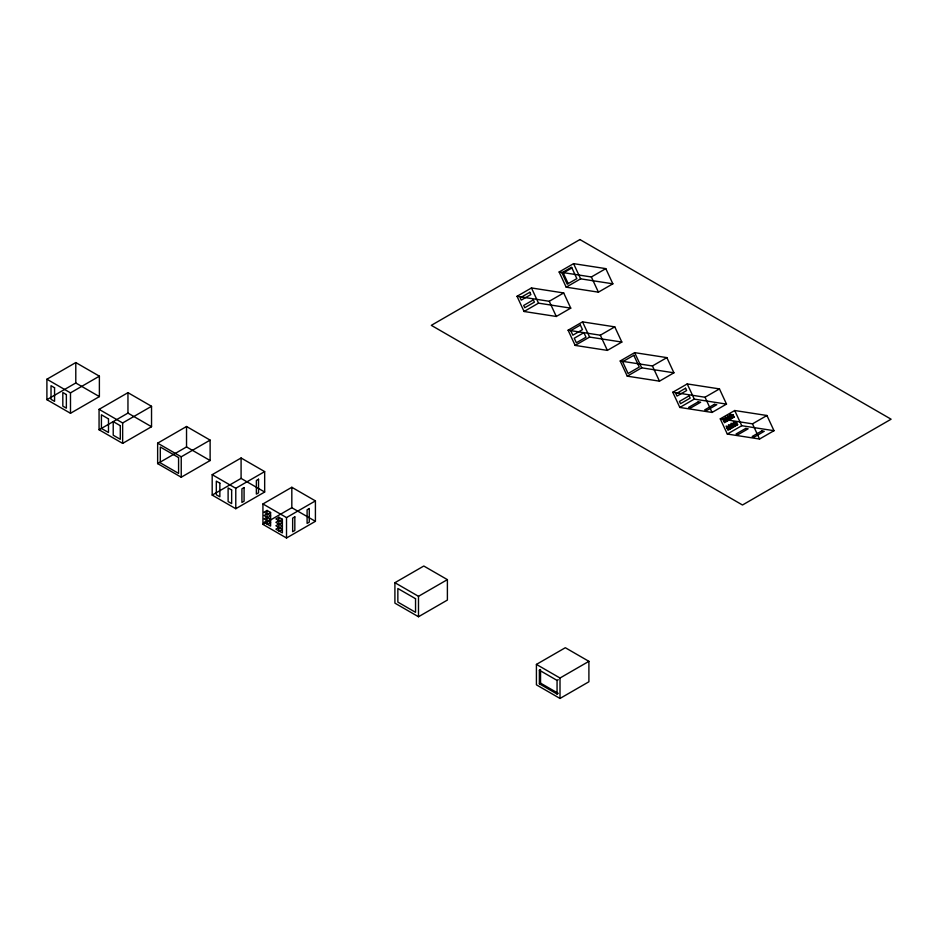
<?xml version="1.0" encoding="UTF-8"?>
<svg xmlns="http://www.w3.org/2000/svg" width="938" height="938" viewBox="0 0 938 938"><rect width="100%" height="100%" fill="white"/><g stroke="black" fill="none" stroke-linecap="round" stroke-linejoin="round"><path stroke-width="1.41" d="M46.9 379.233L75.79 362.56L99.381 376.173L99.381 396.598L70.491 413.283L46.9 399.67L46.9 379.233L70.491 392.858L99.381 376.173M46.9 399.67L75.79 382.985L99.381 396.598M99.065 409.355L127.955 392.67L151.534 406.295L151.534 426.72L122.644 443.393L99.065 429.78L99.065 409.355L122.644 422.968L151.534 406.295M99.065 429.78L127.955 413.095L151.534 426.72M157.643 443.17L186.533 426.497L210.124 440.11L210.124 460.535L181.233 477.219L157.643 463.607L157.643 443.17L181.233 456.794L210.124 440.11M157.643 463.607L186.533 446.922L210.124 460.535M517.026 296.302L531.471 287.954L563.691 292.949L570.738 308.133L556.304 316.469L524.072 311.486L517.026 296.302L549.246 301.286L563.691 292.949M559.13 271.985L573.575 263.648L605.807 268.631L612.854 283.815L598.409 292.164L566.189 287.169L559.13 271.985L591.362 276.968L605.807 268.631M212.187 474.675L241.089 457.99L264.668 471.603L264.668 492.028L235.778 508.713L212.187 495.1L212.187 474.675L235.778 488.288L264.668 471.603M561.944 272.77L571.57 267.213L576.858 278.609L567.232 284.167L561.944 272.77L563.257 272.981L571.922 267.975M524.072 311.486L538.518 303.15L570.738 308.133M566.189 287.169L580.622 278.832L612.854 283.815M212.187 495.1L241.089 478.415L264.668 492.028M262.933 503.964L291.824 487.279L315.414 500.904L315.414 521.329L286.512 538.002L262.933 524.389L262.933 503.964L286.512 517.577L315.414 500.904M568.1 330.211L582.545 321.875L614.765 326.858L621.824 342.053L607.378 350.39L575.146 345.407L568.1 330.211L600.332 335.206L614.765 326.858M267.06 520.649L264.106 522.349L270.601 526.089L270.601 512.476L267.06 510.436L264.106 512.136L270.601 515.877L267.647 517.577M267.06 513.836L264.106 515.537L270.601 519.289L267.647 520.989M267.647 514.176L270.601 512.476M267.06 517.237L264.106 518.937L270.601 522.689L267.647 524.389M262.933 524.389L291.824 507.704L315.414 521.329M575.146 345.407L589.592 337.07L621.824 342.053M278.856 527.449L275.901 529.161L282.385 532.901L282.385 519.289L278.856 517.237L275.901 518.937L282.385 522.689L279.442 524.389M278.856 520.649L275.901 522.349L282.385 526.089L279.442 527.789M279.442 520.989L282.385 519.289M278.856 524.049L275.901 525.749L282.385 529.501L279.442 531.201M620.206 360.978L634.639 352.641L666.871 357.624L673.918 372.808L659.473 381.156L627.252 376.161L620.206 360.978L652.426 365.961L666.871 357.624M627.252 376.161L641.698 367.825L673.918 372.808M672.78 392.26L687.226 383.923L719.458 388.907L726.504 404.102L712.059 412.439L679.839 407.455L672.78 392.26L705.013 397.243L719.458 388.907M679.839 407.455L694.272 399.107L726.504 404.102M394.91 582.697L423.8 566.024L447.391 579.637L447.391 600.062L418.489 616.747L394.91 603.134L394.91 582.697L418.489 596.322L447.391 579.637M720.267 418.852L734.712 410.516L766.932 415.499L773.991 430.694L759.546 439.031L727.313 434.048L720.267 418.852L752.499 423.847L766.932 415.499M723.421 420.4L733.059 414.842L734.114 417.117L724.488 422.686L722.541 418.5L725.836 419.016M726.95 427.998L736.576 422.44L737.631 424.715L728.005 430.272L726.071 426.098L729.354 426.602M727.313 434.048L741.759 425.711L773.991 430.694M536.419 664.409L565.321 647.724L588.9 661.337L588.9 681.774L560.009 698.447L536.419 684.834L536.419 664.409L560.009 678.022L588.9 661.337M539.373 683.814L540.546 683.134L558.239 693.346L557.066 694.026L539.373 683.814L539.373 670.189L540.546 669.509M539.373 670.189L557.066 680.402L558.239 679.722M733.059 414.842L729.764 414.338L731.71 418.512L728.416 418.008M730.643 416.238L727.36 415.722L729.295 419.907L726.012 419.392M730.819 416.613L734.114 417.117M728.24 417.621L724.957 417.117L726.891 421.291L723.608 420.787M736.576 422.44L733.293 421.924L735.228 426.11L731.945 425.594M734.173 423.824L730.89 423.319L732.824 427.494L729.53 426.989M734.348 424.211L737.631 424.715M731.769 425.219L728.474 424.715L730.421 428.889L727.126 428.373M752.499 423.847L759.546 439.031M734.712 410.516L741.759 425.711M705.013 397.243L712.059 412.439M687.226 383.923L694.272 399.107M652.426 365.961L659.473 381.156M634.639 352.641L641.698 367.825M591.362 276.968L598.409 292.164M573.575 263.648L580.622 278.832M600.332 335.206L607.378 350.39M563.257 272.981L568.194 283.604M582.545 321.875L589.592 337.07M549.246 301.286L556.304 316.469M531.471 287.954L538.518 303.15M560.009 678.022L560.009 698.447M557.066 680.402L557.066 694.026M540.546 670.869L540.546 683.134M418.489 596.322L418.489 616.747M291.824 487.279L291.824 507.704M286.512 517.577L286.512 538.002M278.856 517.237L278.856 530.861M267.06 510.436L267.06 524.049M241.089 457.99L241.089 478.415M235.778 488.288L235.778 508.713M186.533 426.497L186.533 446.922M181.233 456.794L181.233 477.219M127.955 392.67L127.955 413.095M122.644 422.968L122.644 443.393M75.79 362.56L75.79 382.985M70.491 392.858L70.491 413.283M579.919 239.553L431.316 325.345L742.486 505.007L891.1 419.204L579.919 239.553M529.818 292.281L520.18 297.838L521.247 300.125L530.873 294.567L529.818 292.281M533.335 299.879L523.709 305.436L524.764 307.711L534.39 302.153L533.335 299.879M244.079 487.572L241.922 488.827L241.922 502.44L244.079 501.197L244.079 487.572M258.536 479.236L256.367 480.491L256.367 494.103L258.536 492.849L258.536 479.236M580.364 325.064L570.738 330.622L572.848 335.183L582.475 329.625L580.364 325.064M583.882 332.662L574.255 338.219L576.366 342.769L586.004 337.211L583.882 332.662M294.825 516.873L292.656 518.116L292.656 531.74L294.825 530.486L294.825 516.873M309.27 508.525L307.101 509.78L307.101 523.392L309.27 522.149L309.27 508.525M633.807 355.291L622.621 361.751L628.085 373.512L639.27 367.051L633.807 355.291M685.572 388.25L675.946 393.808L677.002 396.082L686.628 390.525L685.572 388.25M689.102 395.848L679.464 401.405L680.531 403.68L690.157 398.122L689.102 395.848M698.235 401.839L688.609 407.397L691.025 407.772L700.651 402.214L698.235 401.839M714.346 404.337L704.719 409.894L707.135 410.269L716.761 404.7L714.346 404.337M745.722 428.432L736.096 433.989L738.511 434.364L748.137 428.807L745.722 428.432M761.832 430.929L752.206 436.487L754.621 436.862L764.247 431.304L761.832 430.929M178.572 457.556L160.304 447.016L160.304 462.833L178.572 473.385L178.572 457.556M54.568 387.746L51.027 385.706L51.027 399.33L54.568 401.37L54.568 387.746M66.364 394.558L62.823 392.518L62.823 406.131L66.364 408.171L66.364 394.558M108.491 418.887L101.421 414.795L101.421 428.42L108.491 432.5L108.491 418.887M120.287 425.688L113.217 421.608L113.217 435.22L120.287 439.312L120.287 425.688M219.855 483.176L216.315 481.135L216.315 494.76L219.855 496.8L219.855 483.176M231.651 489.988L228.11 487.948L228.11 501.56L231.651 503.612L231.651 489.988M415.546 598.702L397.853 588.489L397.853 602.102L415.546 612.315L415.546 598.702"/></g></svg>
